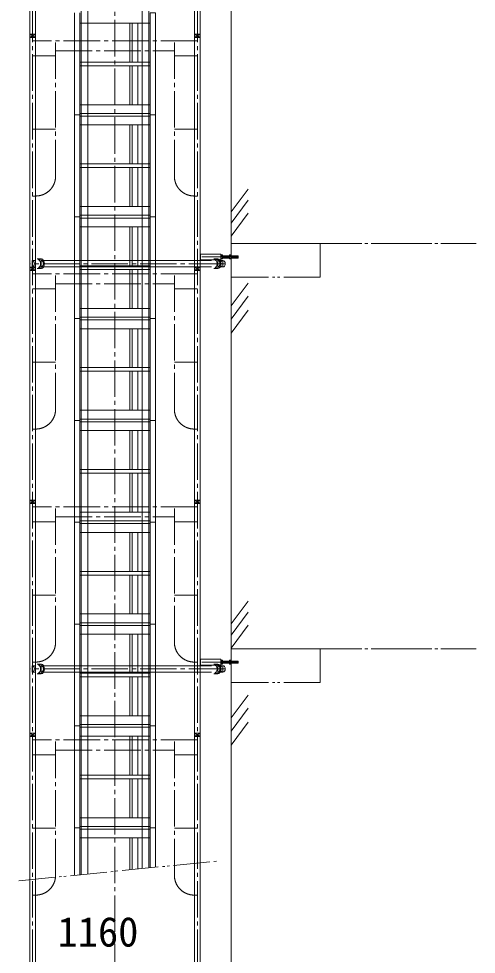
# Model space of a CAD drawing. Units: millimetres, scale not verified. Extents: x -12638 to 12166, y -17544 to 17543.
# Drawn here: x 6599 to 9985, y -3168 to 3758 of the extents above; entities that cross this region are included whole.
import ezdxf
from ezdxf.enums import TextEntityAlignment as Align

# ---------------------------------------------------------------- set-up
doc = ezdxf.new("R2010")
doc.units = ezdxf.units.MM
doc.header["$LTSCALE"] = 30
for name, pattern in [('CHAIN2', [12, 9, -1, 1, -1]), ('DOUBLE_CHAIN2', [12.8, 9, -1, 0.6, -0.6, 0.6, -1]), ('USER3', [17.25, 15, -0.75, 0.75, -0.75])]:
    doc.linetypes.add(name, pattern=pattern)
for name, color, linetype, lineweight in [('0-2_10 常用実線', 3, 'Continuous', 18), ('0-3_12 常用一点鎖線', 3, 'CHAIN2', 18), ('0-6_42 強調一点鎖線', 1, 'USER3', 18), ('0-7_40 強調実線', 1, 'Continuous', 18), ('0-9_32 補完一点鎖線', 6, 'CHAIN2', 18), ('0-A_30 補完実線', 6, 'Continuous', 18), ('0-C_20 準用実線', 4, 'Continuous', 18), ('0-D_22 準用一点鎖線', 4, 'CHAIN2', 18), ('0-F_05 寸法', 7, 'Continuous', 18), ('1-0_34 補完想像線', 6, 'DOUBLE_CHAIN2', 18)]:
    doc.layers.add(name, color=color, linetype=linetype, lineweight=lineweight)
doc.styles.add('ＭＳ ゴシック', font='')
doc.styles.get('ＭＳ ゴシック').set_extended_font_data('MS Gothic')

msp = doc.modelspace()

# ---------------------------------------------------------------- linework, layer by layer
at = {"layer": '0-2_10 常用実線'}
for p, q in [((7011.63, 3800.56), (7011.63, 3046.56)), ((7051.63, 3800.56), (7051.63, 3046.56)), ((7611.63, 3800.56), (7611.63, 3046.56)), ((7051.63, 3725.56), (7571.63, 3725.56)), ((7421.63, 3725.56), (7421.63, 3437.16)), ((7438.43, 3725.56), (7438.43, 3437.16)), ((7481.63, 3725.56), (7481.63, 3437.16)), ((7051.63, 3437.16), (7571.63, 3437.16)), ((7571.63, 3409.96), (7051.63, 3409.96)), ((7421.63, 3409.96), (7421.63, 3121.56)), ((7438.43, 3409.96), (7438.43, 3121.56)), ((7481.63, 3409.96), (7481.63, 3121.56)), ((7571.63, 3121.56), (7051.63, 3121.56)), ((7051.63, 3056.56), (7571.63, 3056.56)), ((7011.63, 3046.56), (7051.63, 3046.56)), ((7011.63, 3046.56), (7011.63, 2292.56)), ((7051.63, 3046.56), (7051.63, 2292.56)), ((7571.63, 3036.56), (7051.63, 3036.56)), ((7611.63, 3046.56), (7611.63, 2292.56)), ((7051.63, 2971.56), (7571.63, 2971.56)), ((7421.63, 2971.56), (7421.63, 2683.16)), ((7438.43, 2971.56), (7438.43, 2683.16)), ((7481.63, 2971.56), (7481.63, 2683.16)), ((7051.63, 2683.16), (7571.63, 2683.16)), ((7571.63, 2655.96), (7051.63, 2655.96)), ((7421.63, 2655.96), (7421.63, 2367.56)), ((7438.43, 2655.96), (7438.43, 2367.56)), ((7481.63, 2655.96), (7481.63, 2367.56)), ((7571.63, 2367.56), (7051.63, 2367.56)), ((7011.63, 2292.56), (7051.63, 2292.56)), ((7011.63, 2292.56), (7011.63, 1538.56)), ((7051.63, 2302.56), (7571.63, 2302.56)), ((7051.63, 2292.56), (7051.63, 1538.56)), ((7611.63, 2292.56), (7611.63, 1538.56)), ((7571.63, 2282.56), (7051.63, 2282.56)), ((7051.63, 2217.56), (7571.63, 2217.56)), ((7421.63, 2217.56), (7421.63, 1929.16)), ((7438.43, 2217.56), (7438.43, 1929.16)), ((7481.63, 2217.56), (7481.63, 1929.16)), ((7051.63, 1929.16), (7571.63, 1929.16)), ((7571.63, 1901.96), (7051.63, 1901.96)), ((7421.63, 1901.96), (7421.63, 1613.56)), ((7438.43, 1901.96), (7438.43, 1613.56)), ((7481.63, 1901.96), (7481.63, 1613.56)), ((7571.63, 1613.56), (7051.63, 1613.56)), ((7011.63, 1538.56), (7051.63, 1538.56)), ((7011.63, 1538.56), (7011.63, 784.56)), ((7051.63, 1548.56), (7571.63, 1548.56)), ((7051.63, 1538.56), (7051.63, 784.56)), ((7571.63, 1528.56), (7051.63, 1528.56)), ((7611.63, 1538.56), (7611.63, 784.56)), ((7051.63, 1463.56), (7571.63, 1463.56)), ((7421.63, 1463.56), (7421.63, 1175.16)), ((7438.43, 1463.56), (7438.43, 1175.16)), ((7481.63, 1463.56), (7481.63, 1175.16)), ((7051.63, 1175.16), (7571.63, 1175.16)), ((7571.63, 1147.96), (7051.63, 1147.96)), ((7421.63, 1147.96), (7421.63, 859.56)), ((7438.43, 1147.96), (7438.43, 859.56)), ((7481.63, 1147.96), (7481.63, 859.56)), ((7571.63, 859.56), (7051.63, 859.56)), ((7011.63, 784.56), (7051.63, 784.56)), ((7011.63, 784.56), (7011.63, 30.56)), ((7051.63, 794.56), (7571.63, 794.56)), ((7051.63, 784.56), (7051.63, 30.56)), ((7571.63, 774.56), (7051.63, 774.56)), ((7611.63, 784.56), (7611.63, 30.56)), ((7051.63, 709.56), (7571.63, 709.56)), ((7421.63, 709.56), (7421.63, 421.16)), ((7438.43, 709.56), (7438.43, 421.16)), ((7481.63, 709.56), (7481.63, 421.16)), ((7051.63, 421.16), (7571.63, 421.16)), ((7571.63, 393.96), (7051.63, 393.96)), ((7421.63, 393.96), (7421.63, 105.56)), ((7438.43, 393.96), (7438.43, 105.56)), ((7481.63, 393.96), (7481.63, 105.56)), ((7571.63, 105.56), (7051.63, 105.56)), ((7011.63, 30.56), (7051.63, 30.56)), ((7011.63, 30.56), (7011.63, -723.44)), ((7051.63, 40.56), (7571.63, 40.56)), ((7051.63, 30.56), (7051.63, -723.44)), ((7571.63, 20.56), (7051.63, 20.56)), ((7611.63, 30.56), (7611.63, -723.44)), ((7051.63, -44.44), (7571.63, -44.44)), ((7421.63, -44.44), (7421.63, -332.84)), ((7438.43, -44.44), (7438.43, -332.84)), ((7481.63, -44.44), (7481.63, -332.84)), ((7051.63, -332.84), (7571.63, -332.84)), ((7571.63, -360.04), (7051.63, -360.04)), ((7421.63, -360.04), (7421.63, -648.44)), ((7438.43, -360.04), (7438.43, -648.44)), ((7481.63, -360.04), (7481.63, -648.44)), ((7571.63, -648.44), (7051.63, -648.44)), ((7011.63, -723.44), (7051.63, -723.44)), ((7011.63, -723.44), (7011.63, -1477.44)), ((7051.63, -713.44), (7571.63, -713.44)), ((7051.63, -723.44), (7051.63, -1477.44)), ((7571.63, -733.44), (7051.63, -733.44)), ((7611.63, -723.44), (7611.63, -1477.44)), ((7051.63, -798.44), (7571.63, -798.44)), ((7421.63, -798.44), (7421.63, -1086.84)), ((7438.43, -798.44), (7438.43, -1086.84)), ((7481.63, -798.44), (7481.63, -1086.84)), ((7051.63, -1086.84), (7571.63, -1086.84)), ((7571.63, -1114.04), (7051.63, -1114.04)), ((7421.63, -1114.04), (7421.63, -1402.44)), ((7438.43, -1114.04), (7438.43, -1402.44)), ((7481.63, -1114.04), (7481.63, -1402.44)), ((7571.63, -1402.44), (7051.63, -1402.44)), ((7011.63, -1477.44), (7051.63, -1477.44)), ((7011.63, -1477.44), (7011.63, -2231.44)), ((7051.63, -1467.44), (7571.63, -1467.44)), ((7051.63, -1477.44), (7051.63, -2231.44)), ((7571.63, -1487.44), (7051.63, -1487.44)), ((7611.63, -1477.44), (7611.63, -2231.44)), ((7051.63, -1552.44), (7571.63, -1552.44)), ((7421.63, -1552.44), (7421.63, -1840.84)), ((7438.43, -1552.44), (7438.43, -1840.84)), ((7481.63, -1552.44), (7481.63, -1840.84)), ((7051.63, -1840.84), (7571.63, -1840.84)), ((7571.63, -1868.04), (7051.63, -1868.04)), ((7421.63, -1868.04), (7421.63, -2156.44)), ((7438.43, -1868.04), (7438.43, -2156.44)), ((7481.63, -1868.04), (7481.63, -2156.44)), ((7571.63, -2156.44), (7051.63, -2156.44)), ((7011.63, -2231.44), (7051.63, -2231.44)), ((7011.63, -2231.44), (7011.63, -2583.05)), ((7051.63, -2221.44), (7571.63, -2221.44)), ((7051.63, -2231.44), (7051.63, -2579.08)), ((7571.63, -2241.44), (7051.63, -2241.44)), ((7611.63, -2231.44), (7611.63, -2523.45)), ((7051.63, -2306.44), (7571.63, -2306.44)), ((7421.63, -2306.44), (7421.63, -2542.32)), ((7438.43, -2306.44), (7438.43, -2540.65)), ((7481.63, -2306.44), (7481.63, -2536.36))]:
    msp.add_line(p, q, dxfattribs=at)
for points in [[(7611.63, 3800.56), (7571.63, 3800.56), (7571.63, 3046.56)], [(7611.63, 3046.56), (7571.63, 3046.56), (7571.63, 2292.56)], [(7611.63, 2292.56), (7571.63, 2292.56), (7571.63, 1538.56)], [(7611.63, 1538.56), (7571.63, 1538.56), (7571.63, 784.56)], [(7611.63, 784.56), (7571.63, 784.56), (7571.63, 30.56)], [(7611.63, 30.56), (7571.63, 30.56), (7571.63, -723.44)], [(7611.63, -723.44), (7571.63, -723.44), (7571.63, -1477.44)], [(7611.63, -1477.44), (7571.63, -1477.44), (7571.63, -2231.44)], [(7611.63, -2231.44), (7571.63, -2231.44), (7571.63, -2527.42)]]:
    msp.add_lwpolyline(points, dxfattribs=at)
at = {"layer": '0-3_12 常用一点鎖線'}
msp.add_line((7311.63, 7708.59), (7311.63, -7294.64), dxfattribs=at)
at = {"layer": '0-6_42 強調一点鎖線'}
for p, q in [((8171.13, 2094.56), (9984.99, 2094.56)), ((8171.13, -905.44), (9984.99, -905.44))]:
    msp.add_line(p, q, dxfattribs=at)
at = {"layer": '0-7_40 強調実線'}
for p, q in [((8171.13, 8087.72), (8171.13, -6905.44)), ((8171.13, 2327.33), (8297.79, 2497.24)), ((8171.13, 2245.17), (8297.79, 2415.08)), ((8171.13, 2148.08), (8297.79, 2317.99)), ((8171.13, 1631.45), (8297.79, 1801.36)), ((8171.13, 1534.35), (8297.79, 1704.27)), ((8171.13, 1430.14), (8297.79, 1600.05)), ((8170.94, -722.44), (8297.6, -552.53)), ((8170.94, -804.61), (8297.6, -634.69)), ((8170.94, -901.7), (8297.6, -731.79)), ((8170.94, -1418.33), (8297.6, -1248.42)), ((8170.94, -1515.42), (8297.6, -1345.51)), ((8170.94, -1619.64), (8297.6, -1449.73))]:
    msp.add_line(p, q, dxfattribs=at)
at = {"layer": '0-9_32 補完一点鎖線'}
for p, q in [((8127.55, 1944.55), (6680.78, 1944.55)), ((6697.96, 1920.25), (6697.96, 1968.85)), ((6765.14, 1979.55), (6765.14, 1909.55)), ((8223.27, 1994.56), (7943.88, 1994.56)), ((8071.48, 1979.55), (8071.48, 1909.55)), ((8110.37, 1920.25), (8110.37, 1968.85)), ((6697.96, -1079.75), (6697.96, -1031.15)), ((6765.14, -1020.45), (6765.14, -1090.45)), ((8223.27, -1005.44), (7943.88, -1005.44)), ((8071.48, -1020.45), (8071.48, -1090.45)), ((8110.37, -1079.75), (8110.37, -1031.15)), ((8127.55, -1055.45), (6680.78, -1055.45))]:
    msp.add_line(p, q, dxfattribs=at)
at = {"layer": '0-A_30 補完実線'}
for p, q in [((7062.33, 7390.62), (7062.33, -2578.01)), ((7110.93, -2573.19), (7110.93, 7390.62)), ((7512.33, 7390.62), (7512.33, -2533.31)), ((7560.93, -2528.49), (7560.93, 7390.62)), ((7943.88, 1973.21), (7943.88, 2015.91)), ((8093.88, 2015.91), (7943.88, 2015.91)), ((8093.88, 1973.21), (8093.88, 2015.91)), ((6697.96, 1968.85), (6719.04, 1968.85)), ((6736.85, 1979.55), (6765.14, 1979.55)), ((6765.14, 1968.85), (8025.38, 1968.85)), ((7943.88, 1973.21), (8093.88, 1973.21)), ((8043.19, 1979.55), (8071.48, 1979.55)), ((8071.48, 1968.85), (8110.37, 1968.85)), ((8171.13, 2002.56), (8093.88, 2002.56)), ((8157.89, 2001.31), (8106.02, 2001.31)), ((8106.02, 1987.81), (8157.89, 1987.81)), ((8223.27, 2001.31), (8171.13, 2001.31)), ((8171.13, 1987.81), (8223.27, 1987.81)), ((6697.96, 1920.25), (6719.04, 1920.25)), ((6736.85, 1909.55), (6765.14, 1909.55)), ((6765.14, 1920.25), (8025.38, 1920.25)), ((8043.19, 1909.55), (8071.48, 1909.55)), ((8071.48, 1920.25), (8110.37, 1920.25)), ((6697.96, -1031.15), (6719.04, -1031.15)), ((6736.85, -1020.45), (6765.14, -1020.45)), ((6765.14, -1031.15), (8025.38, -1031.15)), ((7943.88, -1026.79), (7943.88, -984.09)), ((8093.88, -984.09), (7943.88, -984.09)), ((7943.88, -1026.79), (8093.88, -1026.79)), ((8043.19, -1020.45), (8071.48, -1020.45)), ((8071.48, -1031.15), (8110.37, -1031.15)), ((8093.88, -1026.79), (8093.88, -984.09)), ((8171.13, -997.44), (8093.88, -997.44)), ((8157.89, -998.69), (8106.02, -998.69)), ((8106.02, -1012.19), (8157.89, -1012.19)), ((8223.27, -998.69), (8171.13, -998.69)), ((8171.13, -1012.19), (8223.27, -1012.19)), ((6697.96, -1079.75), (6719.04, -1079.75)), ((6736.85, -1090.45), (6765.14, -1090.45)), ((6765.14, -1079.75), (8025.38, -1079.75)), ((8043.19, -1090.45), (8071.48, -1090.45)), ((8071.48, -1079.75), (8110.37, -1079.75))]:
    msp.add_line(p, q, dxfattribs=at)
for points in [[(8093.88, 1979.56), (8106.02, 1979.56), (8106.02, 2009.56), (8093.88, 2009.56)], [(8093.88, 1986.56), (8171.13, 1986.56), (8223.27, 1986.56), (8223.27, 2002.56), (8171.13, 2002.56)], [(8093.88, -1020.44), (8106.02, -1020.44), (8106.02, -990.44), (8093.88, -990.44)], [(8093.88, -1013.44), (8171.13, -1013.44), (8223.27, -1013.44), (8223.27, -997.44), (8171.13, -997.44)]]:
    msp.add_lwpolyline(points, dxfattribs=at)
for points in [[(8157.89, 2009.56), (8157.89, 1979.56), (8171.13, 1979.56), (8171.13, 2009.56)], [(8157.89, -990.44), (8157.89, -1020.44), (8171.13, -1020.44), (8171.13, -990.44)]]:
    msp.add_lwpolyline(points, close=True, dxfattribs=at)
for centre, major_axis, start_param, end_param in [((6697.96, 1944.55), (0, -24.3), 6.2831853, 9.424778), ((6736.85, 1944.55), (0, 35), 3.1415927, 6.2831853), ((6765.14, 1944.55), (0, 35), 2.3382233, 7.0865547), ((6765.14, 1944.55), (0, -24.3), 6.2831853, 9.424778), ((8043.19, 1944.55), (0, 35), 3.1415927, 6.2831853), ((8071.48, 1944.55), (0, 35), 2.3382233, 7.0865547), ((8071.48, 1944.55), (0, -24.3), 6.2831853, 9.424778), ((6697.96, -1055.45), (0, -24.3), 6.2831853, 9.424778), ((6736.85, -1055.45), (0, 35), 3.1415927, 6.2831853), ((6765.14, -1055.45), (0, 35), 2.3382233, 7.0865547), ((6765.14, -1055.45), (0, -24.3), 6.2831853, 9.424778), ((8043.19, -1055.45), (0, 35), 3.1415927, 6.2831853), ((8071.48, -1055.45), (0, 35), 2.3382233, 7.0865547), ((8071.48, -1055.45), (0, -24.3), 6.2831853, 9.424778)]:
    msp.add_ellipse(centre, major_axis=major_axis, ratio=0.707107, start_param=start_param, end_param=end_param, dxfattribs=at)
for centre in [(8110.37, 1944.55), (8110.37, -1055.45)]:
    msp.add_ellipse(centre, major_axis=(0, -24.3), ratio=0.707107, dxfattribs=at)
at = {"layer": '0-C_20 準用実線'}
for p, q in [((6680.78, 5344.56), (6680.78, 3644.56)), ((6723.48, 3644.56), (6723.48, 5344.56)), ((7899.78, 5344.56), (7899.78, 3644.56)), ((7942.48, 3644.56), (7942.48, 5344.56)), ((6680.78, 3644.56), (6680.78, 3619.56)), ((6680.78, 3644.56), (6723.48, 3644.56)), ((6680.78, 3644.56), (6723.48, 3619.56)), ((6680.78, 3619.56), (6723.48, 3644.56)), ((6680.78, 3619.56), (6723.48, 3619.56)), ((6680.78, 3619.56), (6680.78, 1919.56)), ((6723.48, 3644.56), (6723.48, 3619.56)), ((6723.48, 1919.56), (6723.48, 3619.56)), ((7899.78, 3644.56), (7899.78, 3619.56)), ((7899.78, 3644.56), (7942.48, 3644.56)), ((7899.78, 3644.56), (7942.48, 3619.56)), ((7899.78, 3619.56), (7942.48, 3644.56)), ((7899.78, 3619.56), (7942.48, 3619.56)), ((7899.78, 3619.56), (7899.78, 1919.56)), ((7942.48, 3644.56), (7942.48, 3619.56)), ((7942.48, 1919.56), (7942.48, 3619.56)), ((6680.78, 1919.56), (6680.78, 1894.56)), ((6680.78, 1919.56), (6723.48, 1919.56)), ((6680.78, 1919.56), (6723.48, 1894.56)), ((6680.78, 1894.56), (6723.48, 1919.56)), ((6680.78, 1894.56), (6723.48, 1894.56)), ((6680.78, 1894.56), (6680.78, 194.56)), ((6723.48, 1919.56), (6723.48, 1894.56)), ((6723.48, 194.56), (6723.48, 1894.56)), ((7899.78, 1919.56), (7899.78, 1894.56)), ((7899.78, 1919.56), (7942.48, 1919.56)), ((7899.78, 1919.56), (7942.48, 1894.56)), ((7899.78, 1894.56), (7942.48, 1919.56)), ((7899.78, 1894.56), (7942.48, 1894.56)), ((7899.78, 1894.56), (7899.78, 194.56)), ((7942.48, 1919.56), (7942.48, 1894.56)), ((7942.48, 194.56), (7942.48, 1894.56)), ((6680.78, 194.56), (6680.78, 169.56)), ((6680.78, 194.56), (6723.48, 194.56)), ((6680.78, 194.56), (6723.48, 169.56)), ((6680.78, 169.56), (6723.48, 194.56)), ((6680.78, 169.56), (6723.48, 169.56)), ((6680.78, 169.56), (6680.78, -1530.44)), ((6723.48, 194.56), (6723.48, 169.56)), ((6723.48, -1530.44), (6723.48, 169.56)), ((7899.78, 194.56), (7899.78, 169.56)), ((7899.78, 194.56), (7942.48, 194.56)), ((7899.78, 194.56), (7942.48, 169.56)), ((7899.78, 169.56), (7942.48, 194.56)), ((7899.78, 169.56), (7942.48, 169.56)), ((7899.78, 169.56), (7899.78, -1530.44)), ((7942.48, 194.56), (7942.48, 169.56)), ((7942.48, -1530.44), (7942.48, 169.56)), ((6680.78, -1530.44), (6680.78, -1555.44)), ((6680.78, -1530.44), (6723.48, -1530.44)), ((6680.78, -1530.44), (6723.48, -1555.44)), ((6680.78, -1555.44), (6723.48, -1530.44)), ((6680.78, -1555.44), (6723.48, -1555.44)), ((6680.78, -1555.44), (6680.78, -3255.44)), ((6723.48, -1530.44), (6723.48, -1555.44)), ((6723.48, -3255.44), (6723.48, -1555.44)), ((7899.78, -1530.44), (7899.78, -1555.44)), ((7899.78, -1530.44), (7942.48, -1530.44)), ((7899.78, -1530.44), (7942.48, -1555.44)), ((7899.78, -1555.44), (7942.48, -1530.44)), ((7899.78, -1555.44), (7942.48, -1555.44)), ((7899.78, -1555.44), (7899.78, -3255.44)), ((7942.48, -1530.44), (7942.48, -1555.44)), ((7942.48, -3255.44), (7942.48, -1555.44))]:
    msp.add_line(p, q, dxfattribs=at)
at = {"layer": '0-D_22 準用一点鎖線'}
for p, q in [((6702.13, 7094.56), (6702.13, -6705.44)), ((7921.13, 7094.56), (7921.13, -6705.44)), ((7921.13, 3594.56), (6702.13, 3594.56)), ((6872.13, 2592.26), (6872.13, 3594.56)), ((7311.63, 3519.56), (7311.63, 3594.56)), ((7751.13, 2592.26), (7751.13, 3594.56)), ((6872.13, 3482.56), (6702.13, 3482.56)), ((6872.13, 3519.56), (7751.13, 3519.56)), ((7751.13, 3482.56), (7921.13, 3482.56)), ((6872.13, 2940.56), (6702.13, 2940.56)), ((7751.13, 2940.56), (7921.13, 2940.56)), ((6725.43, 2445.56), (6702.13, 2445.56)), ((7897.83, 2445.56), (7921.13, 2445.56)), ((7921.13, 1869.56), (6702.13, 1869.56)), ((6872.13, 867.26), (6872.13, 1869.56)), ((7311.63, 1794.56), (7311.63, 1869.56)), ((7751.13, 867.26), (7751.13, 1869.56)), ((6872.13, 1757.56), (6702.13, 1757.56)), ((6872.13, 1794.56), (7751.13, 1794.56)), ((7751.13, 1757.56), (7921.13, 1757.56)), ((6872.13, 1215.56), (6702.13, 1215.56)), ((7751.13, 1215.56), (7921.13, 1215.56)), ((6725.43, 720.56), (6702.13, 720.56)), ((7897.83, 720.56), (7921.13, 720.56)), ((7921.13, 144.56), (6702.13, 144.56)), ((6872.13, -857.74), (6872.13, 144.56)), ((7311.63, 69.56), (7311.63, 144.56)), ((7751.13, -857.74), (7751.13, 144.56)), ((6872.13, 69.56), (7751.13, 69.56)), ((6872.13, 32.56), (6702.13, 32.56)), ((7751.13, 32.56), (7921.13, 32.56)), ((6872.13, -509.44), (6702.13, -509.44)), ((7751.13, -509.44), (7921.13, -509.44)), ((6725.43, -1004.44), (6702.13, -1004.44)), ((7897.83, -1004.44), (7921.13, -1004.44)), ((7921.13, -1580.44), (6702.13, -1580.44)), ((6872.13, -2582.74), (6872.13, -1580.44)), ((7311.63, -1655.44), (7311.63, -1580.44)), ((7751.13, -2582.74), (7751.13, -1580.44)), ((6872.13, -1655.44), (7751.13, -1655.44)), ((6872.13, -1692.44), (6702.13, -1692.44)), ((7751.13, -1692.44), (7921.13, -1692.44)), ((6872.13, -2234.44), (6702.13, -2234.44)), ((7751.13, -2234.44), (7921.13, -2234.44)), ((6725.43, -2729.44), (6702.13, -2729.44)), ((7897.83, -2729.44), (7921.13, -2729.44))]:
    msp.add_line(p, q, dxfattribs=at)
for centre, start, end in [((6725.43, 2592.26), 270, 0), ((7897.83, 2592.26), 180, 270), ((6725.43, 867.26), 270, 0), ((7897.83, 867.26), 180, 270), ((6725.43, -857.74), 270, 0), ((7897.83, -857.74), 180, 270), ((6725.43, -2582.74), 270, 0), ((7897.83, -2582.74), 180, 270)]:
    msp.add_arc(centre, 146.7, start, end, dxfattribs=at)
at = {"layer": '1-0_34 補完想像線'}
for p, q in [((8830.94, 1844.56), (8170.94, 1844.56)), ((8830.94, -1155.44), (8170.94, -1155.44)), ((6599.38, -2624), (8071.19, -2477.8))]:
    msp.add_line(p, q, dxfattribs=at)
for points in [[(8830.94, 1844.56), (8830.94, 2094.56), (8170.94, 2094.56)], [(8830.94, -1155.44), (8830.94, -905.44), (8170.94, -905.44)]]:
    msp.add_lwpolyline(points, dxfattribs=at)

# ---------------------------------------------------------------- texts
at = {"layer": '0-F_05 寸法', "style": 'ＭＳ ゴシック'}
msp.add_text('1160', height=219.9, dxfattribs=at).set_placement((6886.63, -3176.94), align=Align.BOTTOM_LEFT)

doc.saveas('drawing.dxf')
